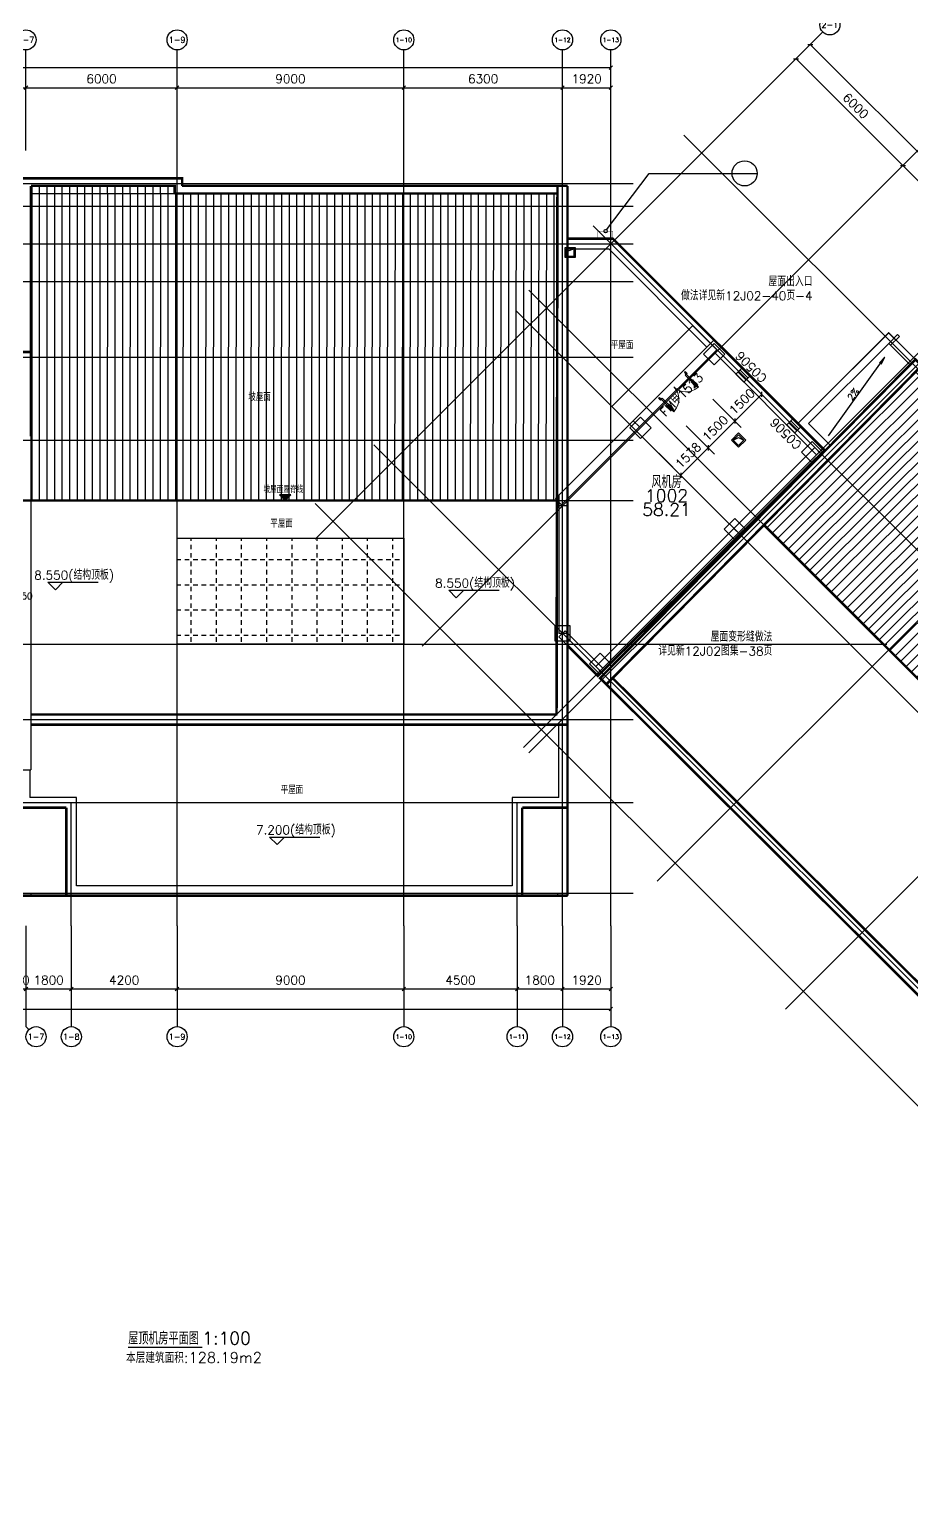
# Model space of a CAD drawing. Header units: inches. Extents: x 0 to 508000, y 0 to 738838.
# Drawn here: x 164655 to 199697, y 324848 to 382755 of the extents above; entities that cross this region are included whole.
import ezdxf
from ezdxf.enums import TextEntityAlignment as Align
from ezdxf.lldxf.tags import DXFTag

# ---------------------------------------------------------------- set-up
doc = ezdxf.new("R2010")
doc.units = ezdxf.units.IN
doc.header["$LTSCALE"] = 1000
doc.header["$MEASUREMENT"] = 0
doc.layers.get('0').update_dxf_attribs({"true_color": 0xffffff})
for name, color, linetype, true_color in [('AXIS', 3, 'Continuous', 0x00ff00), ('COLUMN', 7, 'Continuous', 0xc0c0c0), ('DIM_ELEV', 3, 'Continuous', 0x00ff00), ('DIM_IDEN', 3, 'Continuous', 0x00ff00), ('DIM_LEAD', 3, 'Continuous', 0x00ff00), ('DIM_SYMB', 3, 'Continuous', 0x00ff00), ('DOOR_FIRE', 4, 'Continuous', 0x00ffff), ('DOOR_FIRE_TEXT', 7, 'Continuous', 0xffffff), ('DOTE', 1, 'DOTE', 0xff0000), ('PUB_DIM', 3, 'Continuous', 0x00ff00), ('PUB_TEXT', 7, 'Continuous', 0xffffff), ('SPACE', 7, 'Continuous', 0xffffff), ('WALL', 7, 'Continuous', 0xc0c0c0), ('WINDOW', 4, 'Continuous', 0x00ffff), ('WINDOW_TEXT', 7, 'Continuous', 0xffffff)]:
    doc.layers.add(name, color=color, linetype=linetype, true_color=true_color)
doc.styles.add('TXTSTY_ANONYMOUS', font='txt.shx', dxfattribs={"height": 0.2, "bigfont": 'gbcbig.shx'})
tags = doc.linetypes.add('DOTE', pattern=[2.42, 2, -0.2, 0.02, -0.2]).pattern_tags.tags
tags[10:11] = [DXFTag(74, 4), DXFTag(75, 0), DXFTag(340, '0'), DXFTag(46, 0.0), DXFTag(50, 0.0), DXFTag(44, 0.0), DXFTag(45, 0.0)]
tags[8:9] = [DXFTag(74, 4), DXFTag(75, 0), DXFTag(340, '0'), DXFTag(46, 0.0), DXFTag(50, 0.0), DXFTag(44, 0.0), DXFTag(45, 0.0)]
tags[6:7] = [DXFTag(74, 4), DXFTag(75, 0), DXFTag(340, '0'), DXFTag(46, 0.0), DXFTag(50, 0.0), DXFTag(44, 0.0), DXFTag(45, 0.0)]
tags[4:5] = [DXFTag(74, 4), DXFTag(75, 0), DXFTag(340, '0'), DXFTag(46, 0.0), DXFTag(50, 0.0), DXFTag(44, 0.0), DXFTag(45, 0.0)]

# ---------------------------------------------------------------- blocks, each defined once
blk = doc.blocks.new('bdfhfgjfj')
at = {"color": 250, "lineweight": -3, "true_color": 0x333333}
for p, q in [((85993181, 51520419), (85993257, 51520637)), ((85993257, 51520637), (85993481, 51520719))]:
    blk.add_line(p, q, dxfattribs=at)
for points in [[(85993531, 51520369), (85993131, 51520369), (85993131, 51520769), (85993531, 51520769)], [(85993481, 51520419), (85993181, 51520419), (85993181, 51520719), (85993481, 51520719)]]:
    blk.add_lwpolyline(points, close=True, dxfattribs=at)
blk = doc.blocks.new('DAnoyomous7815')
at = {"layer": 'AXIS', "lineweight": -3}
for p, q in [((193333, 379815), (196162, 382643)), ((197576, 375572), (200404, 378401)), ((201606, 371542), (204435, 374370)), ((201818, 371329), (204647, 374158)), ((204435, 374370), (204435, 374536)), ((204647, 374158), (204813, 374158)), ((206910, 366238), (209738, 369067)), ((212001, 361147), (214829, 363976)), ((217092, 356056), (219920, 358884)), ((222183, 350965), (225012, 353793)), ((226638, 346510), (229466, 349338)), ((230668, 342479), (233497, 345308))]:
    blk.add_line(p, q, dxfattribs=at)
for centre in [(196444, 382926), (200687, 378683), (204435, 374936), (205213, 374158), (210021, 369350), (215112, 364258), (220203, 359167), (225294, 354076), (229749, 349621), (233780, 345591)]:
    blk.add_circle(centre, 400, dxfattribs=at)
at = {"layer": 'AXIS', "color": 7, "true_color": 0xffffff, "style": 'TXTSTY_ANONYMOUS'}
for s, height, p in [('2-1', 233.3, (196444, 382926)), ('2-2', 233.3, (200687, 378683)), ('2-3', 233.3, (204435, 374936)), ('2-4', 233.3, (205213, 374158)), ('2-5', 233.3, (210021, 369350)), ('2-6', 233.3, (215112, 364258)), ('2-7', 233.3, (220203, 359167)), ('2-8', 233.3, (225294, 354076)), ('2-9', 233.3, (229749, 349621)), ('2-10', 175, (233780, 345591))]:
    blk.add_text(s, height=height, dxfattribs=at).set_placement(p, align=Align.MIDDLE_CENTER)
blk = doc.blocks.new('DAnoyomous7822')
at = {"layer": 'AXIS', "lineweight": -3}
for p, q in [((193581, 380062), (195914, 382396)), ((195567, 382148), (195767, 382148)), ((195667, 382148), (233143, 344672)), ((231057, 342586), (233391, 344919)), ((233043, 344672), (233243, 344672))]:
    blk.add_line(p, q, dxfattribs=at)
at = {"layer": 'AXIS', "color": 7, "true_color": 0xffffff, "style": 'TXTSTY_ANONYMOUS'}
blk.add_text('53000', height=350, rotation=314.99999, dxfattribs=at).set_placement((214652, 363657), align=Align.MIDDLE_CENTER)
blk = doc.blocks.new('DAnoyomous7865')
at = {"layer": 'AXIS', "lineweight": -3}
for p, q in [((193581, 380062), (195348, 381830)), ((195001, 381582), (195201, 381582)), ((195101, 381582), (199344, 377340)), ((197823, 375820), (199591, 377587)), ((199244, 377340), (199444, 377340)), ((199344, 377340), (203374, 373309)), ((201854, 371789), (203622, 373557)), ((202066, 371577), (203834, 373345)), ((203274, 373309), (203474, 373309)), ((203374, 373309), (203586, 373097)), ((203486, 373097), (203686, 373097)), ((203586, 373097), (208677, 368006)), ((207157, 366486), (208925, 368254)), ((208577, 368006), (208777, 368006)), ((208677, 368006), (213769, 362915)), ((212248, 361395), (214016, 363162)), ((213669, 362915), (213869, 362915)), ((213769, 362915), (218860, 357824)), ((217339, 356303), (219107, 358071)), ((218760, 357824), (218960, 357824)), ((218860, 357824), (223951, 352733)), ((222431, 351212), (224198, 352980)), ((223851, 352733), (224051, 352733)), ((223951, 352733), (228406, 348278)), ((226885, 346757), (228653, 348525)), ((228306, 348278), (228506, 348278)), ((228406, 348278), (232436, 344247)), ((230916, 342727), (232684, 344495)), ((231057, 342586), (232825, 344353)), ((232336, 344247), (232536, 344247)), ((232436, 344247), (232578, 344106)), ((232478, 344106), (232678, 344106))]:
    blk.add_line(p, q, dxfattribs=at)
at = {"layer": 'AXIS', "color": 7, "true_color": 0xffffff, "style": 'TXTSTY_ANONYMOUS'}
for s, p in [('6000', (197470, 379709)), ('5700', (201606, 375572)), ('300', (203728, 373451)), ('7200', (206379, 370799)), ('7200', (211470, 365708)), ('7200', (216562, 360617)), ('7200', (221653, 355526)), ('6300', (226426, 350753)), ('5700', (230668, 346510)), ('200', (233034, 344039))]:
    blk.add_text(s, height=350, rotation=314.99999, dxfattribs=at).set_placement(p, align=Align.MIDDLE_CENTER)
blk = doc.blocks.new('DAnoyomous8073')
at = {"layer": 'AXIS', "lineweight": -3}
for p, q in [((128528, 377929), (128528, 381929)), ((134528, 377929), (134528, 381929)), ((140528, 377929), (140528, 381929)), ((146528, 377929), (146528, 381929)), ((152528, 377929), (152528, 381929)), ((158528, 377929), (158528, 381929)), ((164528, 377929), (164528, 381929)), ((170528, 377929), (170528, 381929)), ((179528, 377929), (179528, 381929)), ((185828, 377929), (185828, 381929)), ((187748, 377929), (187748, 381929))]:
    blk.add_line(p, q, dxfattribs=at)
for centre in [(128528, 382329), (134528, 382329), (140528, 382329), (146528, 382329), (152528, 382329), (158528, 382329), (164528, 382329), (170528, 382329), (179528, 382329), (185828, 382329), (187748, 382329)]:
    blk.add_circle(centre, 400, dxfattribs=at)
at = {"layer": 'AXIS', "color": 7, "true_color": 0xffffff, "style": 'TXTSTY_ANONYMOUS'}
for s, height, p in [('1-1', 233.3, (128528, 382329)), ('1-2', 233.3, (134528, 382329)), ('1-3', 233.3, (140528, 382329)), ('1-4', 233.3, (146528, 382329)), ('1-5', 233.3, (152528, 382329)), ('1-6', 233.3, (158528, 382329)), ('1-7', 233.3, (164528, 382329)), ('1-9', 233.3, (170528, 382329)), ('1-10', 175, (179528, 382329)), ('1-12', 175, (185828, 382329)), ('1-13', 175, (187748, 382329))]:
    blk.add_text(s, height=height, dxfattribs=at).set_placement(p, align=Align.MIDDLE_CENTER)
blk = doc.blocks.new('DAnoyomous8080')
at = {"layer": 'AXIS', "lineweight": -3}
for p, q in [((128257, 381158), (128399, 381299)), ((128328, 378279), (128328, 381579)), ((128328, 381229), (187748, 381229)), ((187677, 381158), (187819, 381299)), ((187748, 378279), (187748, 381579))]:
    blk.add_line(p, q, dxfattribs=at)
at = {"layer": 'AXIS', "color": 7, "true_color": 0xffffff, "style": 'TXTSTY_ANONYMOUS'}
blk.add_text('59420', height=350, dxfattribs=at).set_placement((158038, 381579), align=Align.MIDDLE_CENTER)
blk = doc.blocks.new('DAnoyomous8127')
at = {"layer": 'AXIS', "lineweight": -3}
for p, q in [((128257, 380358), (128399, 380499)), ((128328, 378279), (128328, 380779)), ((128457, 380358), (128599, 380499)), ((128528, 378279), (128528, 380779)), ((134457, 380358), (134599, 380499)), ((134528, 378279), (134528, 380779)), ((140457, 380358), (140599, 380499)), ((140528, 378279), (140528, 380779)), ((146457, 380358), (146599, 380499)), ((146528, 378279), (146528, 380779)), ((152457, 380358), (152599, 380499)), ((152528, 378279), (152528, 380779)), ((158457, 380358), (158599, 380499)), ((158528, 378279), (158528, 380779)), ((164457, 380358), (164599, 380499)), ((164528, 378279), (164528, 380779)), ((170457, 380358), (170599, 380499)), ((170528, 378279), (170528, 380779)), ((179457, 380358), (179599, 380499)), ((179528, 378279), (179528, 380779)), ((185757, 380358), (185899, 380499)), ((185828, 378279), (185828, 380779)), ((187677, 380358), (187819, 380499)), ((187748, 378279), (187748, 380779)), ((128328, 380429), (128528, 380429)), ((128528, 380429), (134528, 380429)), ((134528, 380429), (140528, 380429)), ((140528, 380429), (146528, 380429)), ((146528, 380429), (152528, 380429)), ((152528, 380429), (158528, 380429)), ((158528, 380429), (164528, 380429)), ((164528, 380429), (170528, 380429)), ((170528, 380429), (179528, 380429)), ((179528, 380429), (185828, 380429)), ((185828, 380429), (187748, 380429))]:
    blk.add_line(p, q, dxfattribs=at)
at = {"layer": 'AXIS', "color": 7, "true_color": 0xffffff, "style": 'TXTSTY_ANONYMOUS'}
for s, p in [('200', (127958, 380704)), ('6000', (131528, 380779)), ('6000', (137528, 380779)), ('6000', (143528, 380779)), ('6000', (149528, 380779)), ('6000', (155528, 380779)), ('6000', (161528, 380779)), ('6000', (167528, 380779)), ('9000', (175028, 380779)), ('6300', (182678, 380779)), ('1920', (186788, 380779))]:
    blk.add_text(s, height=350, dxfattribs=at).set_placement(p, align=Align.MIDDLE_CENTER)
blk = doc.blocks.new('DAnoyomous8177')
at = {"layer": 'AXIS', "lineweight": -3}
for p, q in [((128528, 347129), (128528, 343129)), ((134528, 347129), (134528, 343129)), ((140528, 347129), (140528, 343129)), ((146528, 347129), (146528, 343129)), ((152528, 347129), (152528, 343129)), ((158528, 347129), (158528, 343129)), ((159128, 347129), (159128, 343129)), ((163928, 347129), (163928, 343129)), ((164528, 347129), (164528, 343129)), ((166328, 347129), (166328, 343129)), ((170528, 347129), (170528, 343129)), ((179528, 347129), (179528, 343129)), ((184028, 347129), (184028, 343129)), ((185828, 347129), (185828, 343129)), ((187748, 347129), (187748, 343129)), ((158528, 343129), (158411, 343011)), ((159128, 343129), (159245, 343011)), ((163928, 343129), (163811, 343011)), ((164528, 343129), (164645, 343011))]:
    blk.add_line(p, q, dxfattribs=at)
for centre in [(128528, 342729), (134528, 342729), (140528, 342729), (146528, 342729), (152528, 342729), (158128, 342729), (159528, 342729), (163528, 342729), (164928, 342729), (166328, 342729), (170528, 342729), (179528, 342729), (184028, 342729), (185828, 342729), (187748, 342729)]:
    blk.add_circle(centre, 400, dxfattribs=at)
at = {"layer": 'AXIS', "color": 7, "true_color": 0xffffff, "style": 'TXTSTY_ANONYMOUS'}
for s, height, p in [('1-1', 233.3, (128528, 342729)), ('1-2', 233.3, (134528, 342729)), ('1-3', 233.3, (140528, 342729)), ('1-4', 233.3, (146528, 342729)), ('1-5', 233.3, (152528, 342729)), ('1-6', 233.3, (158128, 342729)), ('1/1-6', 140, (159528, 342729)), ('2/1-6', 140, (163528, 342729)), ('1-7', 233.3, (164928, 342729)), ('1-8', 233.3, (166328, 342729)), ('1-9', 233.3, (170528, 342729)), ('1-10', 175, (179528, 342729)), ('1-11', 175, (184028, 342729)), ('1-12', 175, (185828, 342729)), ('1-13', 175, (187748, 342729))]:
    blk.add_text(s, height=height, dxfattribs=at).set_placement(p, align=Align.MIDDLE_CENTER)
blk = doc.blocks.new('DAnoyomous8184')
at = {"layer": 'AXIS', "lineweight": -3}
for p, q in [((128328, 346779), (128328, 343479)), ((187748, 346779), (187748, 343479)), ((128399, 343899), (128257, 343758)), ((128328, 343829), (187748, 343829)), ((187819, 343899), (187677, 343758))]:
    blk.add_line(p, q, dxfattribs=at)
at = {"layer": 'AXIS', "color": 7, "true_color": 0xffffff, "style": 'TXTSTY_ANONYMOUS'}
blk.add_text('59420', height=350, dxfattribs=at).set_placement((158038, 344179), align=Align.MIDDLE_CENTER)
blk = doc.blocks.new('DAnoyomous8247')
at = {"layer": 'AXIS', "lineweight": -3}
for p, q in [((128328, 346779), (128328, 344279)), ((128528, 346779), (128528, 344279)), ((134528, 346779), (134528, 344279)), ((140528, 346779), (140528, 344279)), ((146528, 346779), (146528, 344279)), ((152528, 346779), (152528, 344279)), ((158528, 346779), (158528, 344279)), ((159128, 346779), (159128, 344279)), ((163928, 346779), (163928, 344279)), ((164528, 346779), (164528, 344279)), ((166328, 346779), (166328, 344279)), ((170528, 346779), (170528, 344279)), ((179528, 346779), (179528, 344279)), ((184028, 346779), (184028, 344279)), ((185828, 346779), (185828, 344279)), ((187748, 346779), (187748, 344279)), ((128399, 344699), (128257, 344558)), ((128328, 344629), (128528, 344629)), ((128599, 344699), (128457, 344558)), ((128528, 344629), (134528, 344629)), ((134599, 344699), (134457, 344558)), ((134528, 344629), (140528, 344629)), ((140599, 344699), (140457, 344558)), ((140528, 344629), (146528, 344629)), ((146599, 344699), (146457, 344558)), ((146528, 344629), (152528, 344629)), ((152599, 344699), (152457, 344558)), ((152528, 344629), (158528, 344629)), ((158599, 344699), (158457, 344558)), ((158528, 344629), (159128, 344629)), ((159199, 344699), (159057, 344558)), ((159128, 344629), (163928, 344629)), ((163999, 344699), (163857, 344558)), ((163928, 344629), (164528, 344629)), ((164599, 344699), (164457, 344558)), ((164528, 344629), (166328, 344629)), ((166399, 344699), (166257, 344558)), ((166328, 344629), (170528, 344629)), ((170599, 344699), (170457, 344558)), ((170528, 344629), (179528, 344629)), ((179599, 344699), (179457, 344558)), ((179528, 344629), (184028, 344629)), ((184099, 344699), (183957, 344558)), ((184028, 344629), (185828, 344629)), ((185899, 344699), (185757, 344558)), ((185828, 344629), (187748, 344629)), ((187819, 344699), (187677, 344558))]:
    blk.add_line(p, q, dxfattribs=at)
at = {"layer": 'AXIS', "color": 7, "true_color": 0xffffff, "style": 'TXTSTY_ANONYMOUS'}
for s, p in [('6000', (131528, 344979)), ('6000', (137528, 344979)), ('6000', (143528, 344979)), ('6000', (149528, 344979)), ('6000', (155528, 344979)), ('600', (158828, 344979)), ('4800', (161528, 344979)), ('600', (164228, 344979)), ('1800', (165428, 344979)), ('4200', (168428, 344979)), ('9000', (175028, 344979)), ('4500', (181778, 344979)), ('1800', (184928, 344979)), ('1920', (186788, 344979)), ('200', (127958, 344904))]:
    blk.add_text(s, height=350, dxfattribs=at).set_placement(p, align=Align.MIDDLE_CENTER)
blk = doc.blocks.new('DAnoyomous8386')
at = {"layer": 'WALL', "lineweight": -3}
for p, q in [((195843, 366132), (192634, 362923)), ((196091, 365885), (195843, 366132)), ((196091, 365885), (192882, 362676)), ((192882, 362676), (192634, 362923))]:
    blk.add_line(p, q, dxfattribs=at)
blk = doc.blocks.new('DAnoyomous8391')
at = {"layer": 'WALL', "lineweight": -3}
for p, q in [((192131, 370127), (191884, 369880)), ((192131, 370127), (196162, 366097)), ((191884, 369880), (195914, 365849)), ((196162, 366097), (195914, 365849))]:
    blk.add_line(p, q, dxfattribs=at)
blk = doc.blocks.new('DAnoyomous8399')
at = {"layer": 'WINDOW', "lineweight": -3}
for p, q in [((192962, 369297), (192714, 369049)), ((192714, 369049), (193033, 368731)), ((192797, 369132), (193115, 368813)), ((192879, 369214), (193198, 368896)), ((192962, 369297), (193280, 368978)), ((193280, 368978), (193033, 368731))]:
    blk.add_line(p, q, dxfattribs=at)
at = {"layer": 'WINDOW_TEXT', "style": 'TXTSTY_ANONYMOUS'}
blk.add_text('C0506', height=350, rotation=135, dxfattribs=at).set_placement((193316, 369332), align=Align.MIDDLE_CENTER)
blk = doc.blocks.new('DAnoyomous8407')
at = {"layer": 'WINDOW', "lineweight": -3}
for p, q in [((194977, 367281), (194730, 367034)), ((194895, 367199), (195213, 366881)), ((194977, 367281), (195295, 366963)), ((194730, 367034), (195048, 366716)), ((194812, 367116), (195130, 366798)), ((195295, 366963), (195048, 366716))]:
    blk.add_line(p, q, dxfattribs=at)
at = {"layer": 'WINDOW_TEXT', "style": 'TXTSTY_ANONYMOUS'}
blk.add_text('C0506', height=350, rotation=135, dxfattribs=at).set_placement((194694, 366680), align=Align.MIDDLE_CENTER)
blk = doc.blocks.new('DAnoyomous8412')
at = {"layer": 'COLUMN', "lineweight": -3}
for p, q in [((186128, 359054), (185528, 359054)), ((185528, 359054), (185528, 358454)), ((186128, 358454), (186128, 359054)), ((185528, 358454), (186128, 358454))]:
    blk.add_line(p, q, dxfattribs=at)
blk = doc.blocks.new('DAnoyomous8417')
at = {"layer": 'COLUMN', "lineweight": -3}
for p, q in [((191849, 370269), (191425, 369845)), ((192273, 369845), (191849, 370269)), ((191425, 369845), (191849, 369420)), ((191849, 369420), (192273, 369845))]:
    blk.add_line(p, q, dxfattribs=at)
blk = doc.blocks.new('DAnoyomous8422')
at = {"layer": 'COLUMN', "lineweight": -3}
for p, q in [((188922, 367342), (188498, 366918)), ((189346, 366918), (188922, 367342)), ((188498, 366918), (188922, 366493)), ((188922, 366493), (189346, 366918))]:
    blk.add_line(p, q, dxfattribs=at)
blk = doc.blocks.new('DAnoyomous8427')
at = {"layer": 'COLUMN', "lineweight": -3}
for p, q in [((195738, 366380), (195314, 365955)), ((196163, 365955), (195738, 366380)), ((195314, 365955), (195738, 365531)), ((195738, 365531), (196163, 365955))]:
    blk.add_line(p, q, dxfattribs=at)
blk = doc.blocks.new('DAnoyomous8432')
at = {"layer": 'COLUMN', "lineweight": -3}
for p, q in [((192670, 363312), (192246, 362887)), ((193094, 362887), (192670, 363312)), ((192246, 362887), (192670, 362463)), ((192670, 362463), (193094, 362887))]:
    blk.add_line(p, q, dxfattribs=at)
blk = doc.blocks.new('DAnoyomous8437')
at = {"layer": 'COLUMN', "lineweight": -3}
for p, q in [((187324, 357965), (186899, 357541)), ((187748, 357541), (187324, 357965)), ((186899, 357541), (187324, 357117)), ((187324, 357117), (187748, 357541))]:
    blk.add_line(p, q, dxfattribs=at)
blk = doc.blocks.new('DAnoyomous8442')
at = {"layer": 'WALL', "lineweight": -3}
for p, q in [((192634, 362923), (187146, 357435)), ((192882, 362676), (187393, 357187)), ((192882, 362676), (192634, 362923)), ((187393, 357187), (187146, 357435))]:
    blk.add_line(p, q, dxfattribs=at)
blk = doc.blocks.new('DAnoyomous8447')
at = {"layer": 'WALL', "lineweight": -3}
for p, q in [((185687, 358611), (185934, 358859)), ((187181, 357117), (185687, 358611)), ((187429, 357364), (185934, 358859)), ((187181, 357117), (187429, 357364))]:
    blk.add_line(p, q, dxfattribs=at)
blk = doc.blocks.new('DAnoyomous8452')
at = {"layer": 'WALL', "lineweight": -3}
for p, q in [((191707, 370269), (188639, 367201)), ((191954, 370021), (191707, 370269)), ((191954, 370021), (188886, 366953)), ((188886, 366953), (188639, 367201))]:
    blk.add_line(p, q, dxfattribs=at)
blk = doc.blocks.new('$DorLib2D$00000011')
at = {"lineweight": 13}
for p, q in [((-0.483, 0.396), (-0.483, 0.235)), ((-0.417, 0.396), (-0.417, 0.235)), ((0.417, 0.396), (0.417, 0.235)), ((0.483, 0.396), (0.483, 0.235))]:
    blk.add_line(p, q, dxfattribs=at)
at = {"lineweight": -3}
for p, q in [((-0.483, 0.396), (-0.467, 0.396)), ((-0.467, 0.471), (-0.467, -0.062)), ((-0.467, 0.471), (-0.433, 0.471)), ((-0.433, 0.471), (-0.433, 0.004)), ((-0.417, 0.396), (-0.433, 0.396)), ((0.417, 0.396), (0.433, 0.396)), ((0.433, 0.471), (0.433, 0.004)), ((0.467, 0.471), (0.433, 0.471)), ((0.467, 0.471), (0.467, -0.062)), ((0.483, 0.396), (0.467, 0.396)), ((-0.5, 0.004), (-0.433, 0.004)), ((-0.5, 0.004), (-0.5, -0.062)), ((-0.483, 0.235), (-0.467, 0.235)), ((-0.417, 0.235), (-0.433, 0.235)), ((0.417, 0.235), (0.433, 0.235)), ((0.5, 0.004), (0.433, 0.004)), ((0.483, 0.235), (0.467, 0.235)), ((0.5, 0.004), (0.5, -0.062)), ((-0.5, -0.062), (-0.467, -0.062)), ((0.5, -0.062), (0.467, -0.062))]:
    blk.add_line(p, q, dxfattribs=at)
at = {"lineweight": 13}
for centre, start, end in [((-0.467, 0.004), 0, 85.904), ((0.467, 0.004), 94.096, 180)]:
    blk.add_arc(centre, 0.467, start, end, dxfattribs=at)
blk = doc.blocks.new('DAnoyomous8456')
at = {"layer": 'DOOR_FIRE', "xscale": -1500, "yscale": 1500, "rotation": 225}
blk.add_blockref('$DorLib2D$00000011', (190239, 368554), dxfattribs=at)
at = {"layer": 'DOOR_FIRE_TEXT', "style": 'TXTSTY_ANONYMOUS'}
blk.add_text('FM甲1523', height=350, rotation=45, dxfattribs=at).set_placement((190557, 368236), align=Align.MIDDLE_CENTER)
blk = doc.blocks.new('DAnoyomous8461')
at = {"layer": 'WALL', "lineweight": -3}
for p, q in [((188639, 367201), (185545, 364107)), ((188886, 366953), (188639, 367201)), ((188886, 366953), (185793, 363860)), ((185793, 363860), (185545, 364107))]:
    blk.add_line(p, q, dxfattribs=at)
blk = doc.blocks.new('DAnoyomous8466')
at = {"layer": 'WALL', "lineweight": -3}
for p, q in [((185678, 363824), (185678, 358753)), ((186028, 363824), (185678, 363824)), ((186028, 363824), (186028, 358753)), ((186028, 358753), (185678, 358753))]:
    blk.add_line(p, q, dxfattribs=at)
blk = doc.blocks.new('DAnoyomous8624')
at = {"layer": 'PUB_DIM', "lineweight": -3}
for p, q in [((163828, 360004), (163828, 360292)), ((163928, 360004), (163928, 360292)), ((164178, 360004), (164178, 360292)), ((163803, 360004), (163853, 360055)), ((163828, 360029), (163928, 360029)), ((163903, 360004), (163953, 360055)), ((163928, 360029), (164178, 360029)), ((164153, 360004), (164203, 360055))]:
    blk.add_line(p, q, dxfattribs=at)
at = {"layer": 'PUB_DIM', "color": 7, "true_color": 0xffffff, "style": 'TXTSTY_ANONYMOUS'}
for s, p in [('100', (163565, 360236)), ('250', (164455, 360236))]:
    blk.add_text(s, height=262.5, dxfattribs=at).set_placement(p, align=Align.MIDDLE_CENTER)
blk = doc.blocks.new('DAnoyomous13557')
at = {"layer": 'PUB_DIM', "lineweight": -3}
for p, q in [((192860, 369116), (193979, 367997)), ((193731, 368345), (193731, 368145)), ((191799, 368055), (192918, 366936)), ((193731, 368245), (192670, 367184)), ((192670, 367184), (191609, 366123)), ((192670, 367284), (192670, 367084)), ((190738, 366994), (191857, 365875)), ((191609, 366123), (190522, 365035)), ((191609, 366223), (191609, 366023)), ((189650, 365906), (190769, 364787)), ((190522, 365135), (190522, 364935))]:
    blk.add_line(p, q, dxfattribs=at)
at = {"layer": 'PUB_DIM', "color": 7, "true_color": 0xffffff, "style": 'TXTSTY_ANONYMOUS'}
for s, p in [('1500', (192953, 367962)), ('1500', (191892, 366901)), ('1538', (190818, 365826))]:
    blk.add_text(s, height=350, rotation=45, dxfattribs=at).set_placement(p, align=Align.MIDDLE_CENTER)
blk = doc.blocks.new('DAnoyomous13578')
at = {"layer": 'DIM_LEAD', "color": 7, "true_color": 0xffffff, "style": 'TXTSTY_ANONYMOUS'}
blk.add_text('屋面出入口', height=350, dxfattribs=at).set_placement((195755, 372546), align=Align.RIGHT)
blk.add_text('做法详见新12J02-40页-4', height=350, dxfattribs=at).set_placement((195755, 372336), align=Align.TOP_RIGHT)
blk = doc.blocks.new('DAnoyomous13611')
at = {"layer": 'DIM_IDEN', "lineweight": -3}
for p, q in [((187580, 374783), (189263, 377026)), ((189263, 377026), (193559, 377026))]:
    blk.add_line(p, q, dxfattribs=at)
for centre, radius in [((193059, 377026), 500), ((187539, 374729), 68.5)]:
    blk.add_circle(centre, radius, dxfattribs=at)
blk = doc.blocks.new('DAnoyomous13653')
at = {"layer": 'DIM_LEAD', "color": 7, "true_color": 0xffffff, "style": 'TXTSTY_ANONYMOUS'}
blk.add_text('屋面变形缝做法', height=350, dxfattribs=at).set_placement((194161, 358434), align=Align.RIGHT)
blk.add_text('详见新12J02图集-38页', height=350, dxfattribs=at).set_placement((194161, 358224), align=Align.TOP_RIGHT)
blk = doc.blocks.new('DAnoyomous20763')
at = {"layer": 'DIM_SYMB', "lineweight": -3}
for p in [(196387, 366593), (198410, 369494), (198482, 369443)]:
    blk.add_line(p, (198628, 369722), dxfattribs=at)
at = {"layer": 'DIM_SYMB', "color": 7, "true_color": 0xffffff, "style": 'TXTSTY_ANONYMOUS'}
blk.add_text('2%', height=262.5, rotation=54.39353, dxfattribs=at).set_placement((197365, 368259), align=Align.MIDDLE_CENTER)
blk = doc.blocks.new('DAnoyomous39510')
at = {"layer": 'SPACE', "style": 'TXTSTY_ANONYMOUS'}
for s, p in [('风机房', (189959, 364773)), ('1002', (189959, 364223)), ('58.21', (189959, 363673))]:
    blk.add_text(s, height=500, dxfattribs=at).set_placement(p, align=Align.MIDDLE_CENTER)
blk = doc.blocks.new('DAnoyomous39702')
at = {"layer": 'DIM_SYMB', "lineweight": -3}
blk.add_line((168589, 330397), (171529, 330397), dxfattribs=at)
at = {"layer": 'DIM_SYMB', "color": 7, "true_color": 0xffffff, "style": 'TXTSTY_ANONYMOUS'}
for s, p in [('屋顶机房平面图', (168589, 330502)), ('1:100', (171529, 330502))]:
    blk.add_text(s, height=500, dxfattribs=at).set_placement(p)
blk = doc.blocks.new('DAnoyomous39716')
at = {"layer": 'PUB_TEXT', "style": 'TXTSTY_ANONYMOUS'}
blk.add_text('坡屋面屋脊线', height=262.5, dxfattribs=at).set_placement((173960, 364595), align=Align.TOP_LEFT)
blk = doc.blocks.new('DAnoyomous39946')
at = {"layer": 'PUB_TEXT', "style": 'TXTSTY_ANONYMOUS'}
blk.add_text('坡屋面屋脊线', height=262.5, dxfattribs=at).set_placement((173960, 364595), align=Align.TOP_LEFT)
blk = doc.blocks.new('DAnoyomous39969')
at = {"layer": 'PUB_TEXT', "style": 'TXTSTY_ANONYMOUS'}
blk.add_text('8.550(结构顶板)', height=350, dxfattribs=at).set_placement((180772, 360923), align=Align.TOP_LEFT)
blk = doc.blocks.new('DAnoyomous39976')
at = {"layer": 'PUB_TEXT', "style": 'TXTSTY_ANONYMOUS'}
blk.add_text('8.550(结构顶板)', height=350, dxfattribs=at).set_placement((164856, 361239), align=Align.TOP_LEFT)
blk = doc.blocks.new('DAnoyomous39983')
at = {"layer": 'PUB_TEXT', "style": 'TXTSTY_ANONYMOUS'}
blk.add_text('7.200(结构顶板)', height=350, dxfattribs=at).set_placement((173660, 351117), align=Align.TOP_LEFT)

msp = doc.modelspace()

# ---------------------------------------------------------------- hatches: boundary and pattern name
at = {"true_color": 0x848484}
h = msp.add_hatch(dxfattribs=at)
h.set_pattern_fill('玻璃', color=252, scale=6350, angle=90, style=0)
h.set_pattern_definition([(90, (-814956209.26, -579300417.93), (-300, 2e-14), [])])
h.paths.add_polyline_path([(164728, 364029), (185607, 364029), (185627, 376229), (164728, 376229), (164728, 369929), (164728, 369529)], flags=0)
h.paths.add_polyline_path([(164728, 376229), (170428, 376229), (170428, 376529), (164728, 376529)], flags=0)
h = msp.add_hatch(dxfattribs=at)
h.set_pattern_fill('玻璃', color=252, scale=6350, angle=45, style=0)
h.set_pattern_definition([(45, (-814956121.4, -579300205.8), (-212.13203436, 212.13203436), [])])
h.paths.add_polyline_path([(193830, 363058), (218400, 338484), (224446, 344530), (199840, 369136)], flags=0)
at = {"true_color": 0x00ffff}
h = msp.add_hatch(dxfattribs=at)
h.set_pattern_fill('虚线方格', color=4, scale=25400, angle=90, style=0)
h.set_pattern_definition([(0, (-814955829.3, -579186317.9), (0, 1000), [180, -150, 180, -150, 180, -160]), (90, (-814954909.3, -579186237.9), (-1000, 6e-14), [180, -150, 180, -150, 180, -160])])
h.paths.add_polyline_path([(170528, 362529), (170528, 358329), (179528, 358329), (179528, 362529)], flags=0)
at = {"layer": 'DIM_ELEV'}
msp.add_hatch(color=256, dxfattribs=at).paths.add_polyline_path([(174820, 364029), (175045, 364254), (174595, 364254)], flags=0)
msp.add_hatch(color=256, dxfattribs=at).paths.add_polyline_path([(174820, 364029), (175045, 364254), (174595, 364254)], flags=0)

# ---------------------------------------------------------------- linework, layer by layer
at = {"lineweight": -3}
for points, const_width in [([(170728, 376529), (170728, 376829), (164328, 376829), (164328, 376529)], 100), ([(164728, 376529), (164728, 369929)], 100), ([(170428, 376229), (170428, 376528), (164728, 376529)], 100), ([(186028, 376529), (170728, 376529)], 100), ([(185628, 376529), (185593, 355529)], 100), ([(186028, 376529), (186028, 355329)], 100), ([(185628, 376229), (170428, 376229)], 100), ([(187230, 374429), (187230, 374729), (187830, 374729), (187830, 374429)], 10), ([(186028, 374429), (187830, 374429), (196232, 366026), (187234, 357064), (186028, 358270)], 100), ([(134378, 366579), (134378, 369929), (140328, 369929), (140328, 372890), (158728, 372890), (158728, 369929), (164728, 369929), (164728, 366579)], 100), ([(188497, 367059), (187790, 367766), (191000, 370976), (191707, 370269)], 50), ([(199839, 369632), (198778, 370693), (195172, 367087), (196232, 366026)], 50), ([(187571, 356728), (200086, 369385)], 100), ([(164728, 353329), (164728, 366579)], 50), ([(164178, 364029), (185628, 364029)], 100), ([(218648, 338237), (193830, 363058)], 100), ([(212389, 332474), (187817, 356977)], 100), ([(185628, 355529), (164728, 355529)], 100), ([(186028, 355129), (164728, 355129)], 100), ([(186028, 348329), (186028, 355329)], 100), ([(158328, 353329), (164728, 353329)], 50), ([(164328, 353329), (164328, 348329), (186028, 348329)], 100), ([(166128, 351829), (164328, 351829)], 100), ([(166128, 351829), (166128, 348329)], 100), ([(184228, 351829), (184228, 348329)], 100), ([(186028, 351829), (184228, 351829)], 100)]:
    msp.add_lwpolyline(points, dxfattribs=dict(at, const_width=const_width))
for points in [[(164728, 364029), (164728, 369529), (164728, 369929), (164728, 376229), (185627, 376229), (185607, 364029)], [(199202, 370552), (199131, 370622), (198778, 370269), (198849, 370198)], [(196162, 365956), (196232, 366026), (191848, 370410), (185678, 364240), (185678, 359054), (185528, 359054), (185528, 358454), (185844, 358454), (187252, 357046), (187323, 357117), (187324, 357117), (187748, 357541), (187748, 357541), (192670, 362463), (192670, 362463), (193094, 362887), (193094, 362888), (195738, 365532), (195738, 365531), (196163, 365955)], [(196162, 365956), (196232, 366026), (191848, 370410), (185678, 364240), (185678, 359054), (185528, 359054), (185528, 358454), (185844, 358454), (187252, 357046), (187323, 357117), (187324, 357117), (187748, 357541), (187748, 357541), (192670, 362463), (192670, 362463), (193094, 362887), (193094, 362888), (195738, 365532), (195738, 365531), (196163, 365955)], [(193830, 363058), (199840, 369136), (224446, 344530), (218400, 338484)]]:
    msp.add_lwpolyline(points, close=True, dxfattribs=at)
for points in [[(186028, 374029), (187664, 374029), (191565, 370127)], [(199626, 369420), (198778, 370269), (195596, 367087), (196444, 366238)], [(185678, 352229), (185678, 355129)], [(164678, 353329), (164678, 352229)], [(166528, 352229), (164678, 352229)], [(183828, 352229), (183828, 348729), (166528, 348729), (166528, 352229)], [(185678, 352229), (183828, 352229)]]:
    msp.add_lwpolyline(points, dxfattribs=at)
at = {"lineweight": -3, "const_width": 100}
msp.add_lwpolyline([(224941, 344530), (212496, 332085), (212390, 331979), (187393, 356904), (187323, 356975), (199839, 369632)], close=True, dxfattribs=at)
at = {"color": 4, "lineweight": -3, "true_color": 0x00ffff}
msp.add_lwpolyline([(170528, 362529), (179528, 362529), (179528, 358329), (170528, 358329)], close=True, dxfattribs=at)
at = {"color": 6, "lineweight": -3, "true_color": 0xff00ff}
for points in [[(164328, 348429), (164328, 348329), (164728, 348329), (164728, 348429)], [(185628, 348429), (185628, 348329), (186028, 348329), (186028, 348429)]]:
    msp.add_lwpolyline(points, dxfattribs=at)
at = {"layer": 'DIM_ELEV', "lineweight": -3}
for p, q in [((174820, 364029), (174595, 364254)), ((175045, 364254), (174595, 364254)), ((174820, 364029), (174595, 364254)), ((175045, 364254), (174595, 364254)), ((174820, 364029), (175045, 364254)), ((174820, 364029), (175045, 364254)), ((165695, 360484), (165395, 360784)), ((165395, 360784), (167398, 360784)), ((165695, 360484), (165995, 360784)), ((181610, 360168), (181310, 360468)), ((181310, 360468), (183313, 360468)), ((181610, 360168), (181910, 360468)), ((174498, 350362), (174198, 350662)), ((174198, 350662), (176201, 350662)), ((174498, 350362), (174798, 350662))]:
    msp.add_line(p, q, dxfattribs=at)
at = {"layer": 'DOTE', "lineweight": -3}
for p, q in [((193333, 379815), (176009, 362491)), ((229703, 339485), (190646, 378542)), ((170528, 347129), (170528, 377929)), ((179528, 347129), (179528, 377929)), ((185828, 347129), (185828, 377929)), ((187748, 347129), (187748, 377929)), ((127528, 376629), (188628, 376629)), ((127528, 375729), (188628, 375729)), ((197576, 375572), (180252, 358248)), ((197576, 375572), (180252, 358248)), ((226097, 335879), (187040, 374936)), ((127528, 374229), (188628, 374229)), ((127528, 372729), (188628, 372729)), ((223551, 333333), (184494, 372390)), ((223037, 332519), (183980, 371576)), ((201606, 371542), (184282, 354217)), ((201818, 371329), (184494, 354005)), ((127528, 369729), (188628, 369729)), ((127528, 366429), (188628, 366429)), ((217399, 327181), (178343, 366238)), ((206910, 366238), (189586, 348914)), ((127528, 364029), (188628, 364029)), ((215066, 324848), (176009, 363905)), ((212001, 361147), (194677, 343823)), ((127528, 358329), (198700, 358329)), ((127528, 355329), (188628, 355329)), ((127528, 352029), (188628, 352029)), ((166328, 347129), (166328, 352029)), ((184028, 347129), (184028, 352029)), ((127528, 348429), (188628, 348429))]:
    msp.add_line(p, q, dxfattribs=at)

# ---------------------------------------------------------------- block references
msp.add_blockref('bdfhfgjfj', (-85807203, -51146690))
at = {"rotation": 315}
msp.add_blockref('bdfhfgjfj', (-97044192, 24742355), dxfattribs=at)
at = {"layer": 'AXIS'}
for name in ['DAnoyomous7815', 'DAnoyomous8073', 'DAnoyomous7822', 'DAnoyomous8080', 'DAnoyomous7865', 'DAnoyomous8127', 'DAnoyomous8177', 'DAnoyomous8247', 'DAnoyomous8184']:
    msp.add_blockref(name, (0, 0), dxfattribs=at)
at = {"layer": 'COLUMN'}
for name in ['DAnoyomous8417', 'DAnoyomous8422', 'DAnoyomous8427', 'DAnoyomous8432', 'DAnoyomous8412', 'DAnoyomous8437']:
    msp.add_blockref(name, (0, 0), dxfattribs=at)
at = {"layer": 'DIM_IDEN'}
msp.add_blockref('DAnoyomous13611', (0, 0), dxfattribs=at)
at = {"layer": 'DIM_LEAD'}
for name in ['DAnoyomous13578', 'DAnoyomous13653']:
    msp.add_blockref(name, (0, 0), dxfattribs=at)
at = {"layer": 'DIM_SYMB'}
for name in ['DAnoyomous20763', 'DAnoyomous39702']:
    msp.add_blockref(name, (0, 0), dxfattribs=at)
at = {"layer": 'DOOR_FIRE'}
msp.add_blockref('DAnoyomous8456', (0, 0), dxfattribs=at)
at = {"layer": 'PUB_DIM'}
for name in ['DAnoyomous13557', 'DAnoyomous8624']:
    msp.add_blockref(name, (0, 0), dxfattribs=at)
at = {"layer": 'PUB_TEXT'}
for name in ['DAnoyomous39716', 'DAnoyomous39946', 'DAnoyomous39976', 'DAnoyomous39969', 'DAnoyomous39983']:
    msp.add_blockref(name, (0, 0), dxfattribs=at)
at = {"layer": 'SPACE'}
msp.add_blockref('DAnoyomous39510', (0, 0), dxfattribs=at)
at = {"layer": 'WALL'}
for name in ['DAnoyomous8452', 'DAnoyomous8391', 'DAnoyomous8461', 'DAnoyomous8386', 'DAnoyomous8466', 'DAnoyomous8442', 'DAnoyomous8447']:
    msp.add_blockref(name, (0, 0), dxfattribs=at)
at = {"layer": 'WINDOW'}
for name in ['DAnoyomous8399', 'DAnoyomous8407']:
    msp.add_blockref(name, (0, 0), dxfattribs=at)

# ---------------------------------------------------------------- texts
at = {"layer": 'PUB_TEXT', "style": 'TXTSTY_ANONYMOUS'}
for s, height, p in [('平屋面', 297.5, (187748, 370049)), ('坡屋面', 297.5, (173355, 367986)), ('平屋面', 297.5, (174231, 362955)), ('平屋面', 297.5, (174642, 352380)), ('本层建筑面积:128.19m2', 425, (168503, 329769))]:
    msp.add_text(s, height=height, dxfattribs=at).set_placement(p)

doc.saveas('drawing.dxf')
